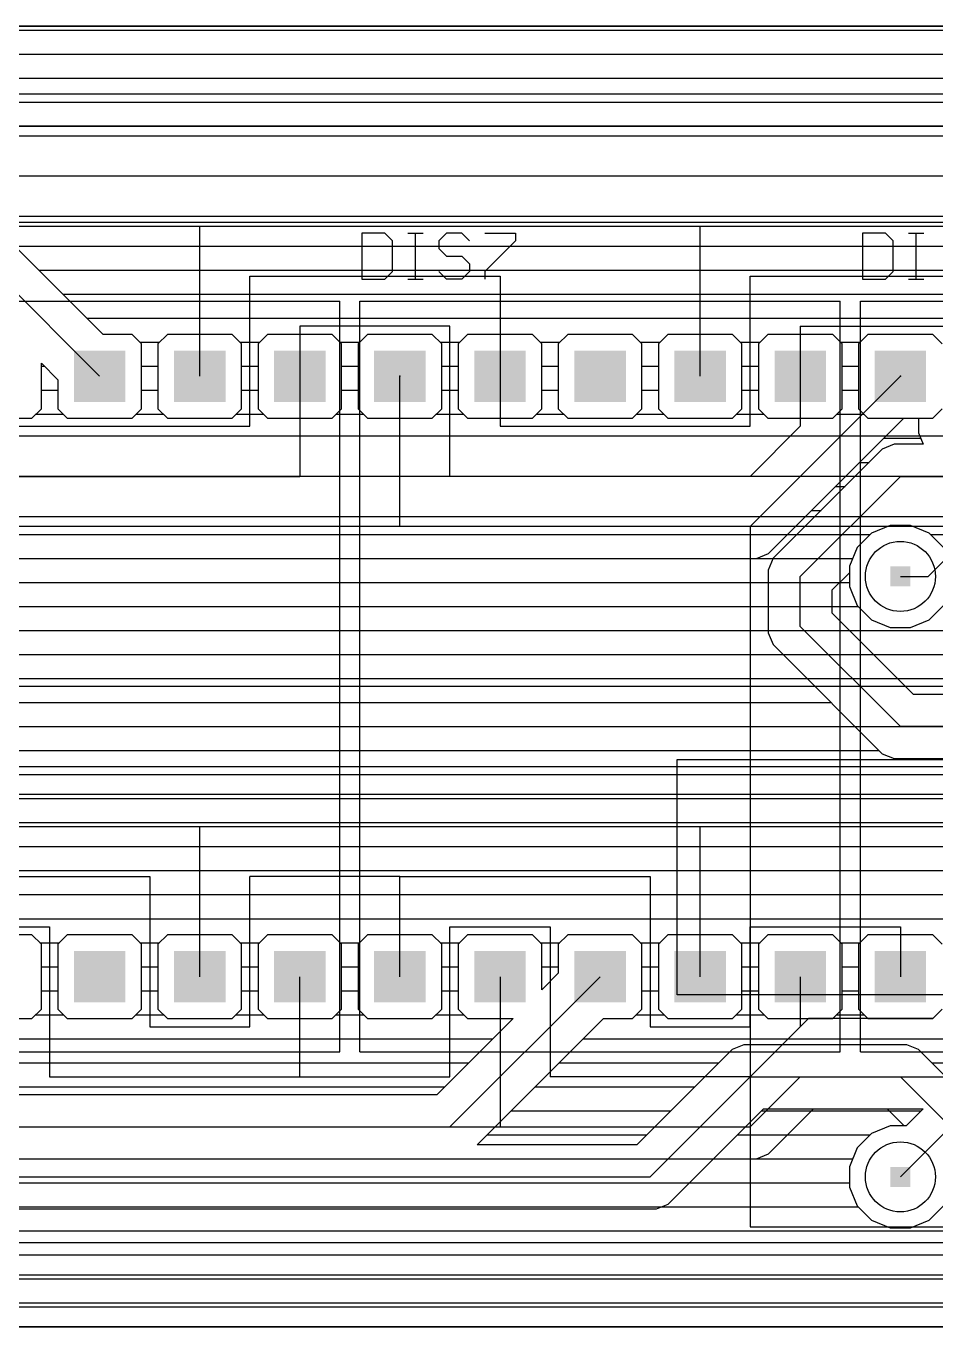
# Model space of a CAD drawing. Extents: x 0 to 251, y 0 to 33.
# Drawn here: x 85.76 to 108.85, y 0 to 33.02 of the extents above; entities that cross this region are included whole.
import ezdxf

# ---------------------------------------------------------------- set-up
doc = ezdxf.new("R2010")
doc.units = 0
for name, color, linetype in [('1', 14, 'CONTINUOUS'), ('16', 174, 'CONTINUOUS'), ('17', 94, 'CONTINUOUS'), ('20', 178, 'CONTINUOUS'), ('21', 250, 'CONTINUOUS'), ('22', 250, 'CONTINUOUS'), ('23', 178, 'CONTINUOUS'), ('24', 178, 'CONTINUOUS'), ('25', 250, 'CONTINUOUS'), ('52', 250, 'CONTINUOUS')]:
    doc.layers.add(name, color=color, linetype=linetype)

# ---------------------------------------------------------------- blocks, each defined once
blk = doc.blocks.new('SQUAREP')
blk.add_solid([(-0.5, -0.5), (0.5, -0.5), (-0.5, 0.5), (0.5, 0.5)])
blk = doc.blocks.new('RECT')
blk.add_solid([(-0.5, -0.5), (0.5, -0.5), (-0.5, 0.5), (0.5, 0.5)])
blk = doc.blocks.new('ROUNDP')
blk.add_circle((0, 0), 0.5)

msp = doc.modelspace()

# ---------------------------------------------------------------- linework, layer by layer
at = {"layer": '1'}
for p, q in [((0, 33.02), (251.46, 33.02)), ((0, 32.9184), (251.46, 32.9184)), ((0, 32.3088), (251.46, 32.3088)), ((0, 31.6992), (251.46, 31.6992)), ((67.5995, 31.0896), (182.0528, 31.0896)), ((67.7672, 30.48), (181.4432, 30.48)), ((181.1892, 30.226), (68.3779, 30.226)), ((181.61, 29.21), (68.58, 29.21)), ((68.3779, 28.194), (181.6972, 28.194)), ((67.7672, 28.0416), (181.5448, 28.0416)), ((85.3743, 27.432), (151.7252, 27.432)), ((85.7791, 27.1304), (85.5504, 27.3591)), ((87.7191, 25.1904), (85.7791, 27.1304)), ((86.0871, 26.8224), (151.1156, 26.8224)), ((85.09, 26.67), (87.63, 24.13)), ((86.6967, 26.2128), (150.506, 26.2128)), ((87.3063, 25.6032), (150.1145, 25.6032)), ((88.4523, 25.1904), (87.7191, 25.1904)), ((88.6904, 24.9523), (88.4523, 25.1904)), ((89.3477, 25.1904), (89.1096, 24.9523)), ((90.9923, 25.1904), (89.3477, 25.1904)), ((91.2304, 24.9523), (90.9923, 25.1904)), ((91.8877, 25.1904), (91.6496, 24.9523)), ((93.5323, 25.1904), (91.8877, 25.1904)), ((93.7704, 24.9523), (93.5323, 25.1904)), ((94.4277, 25.1904), (94.1896, 24.9523)), ((96.0723, 25.1904), (94.4277, 25.1904)), ((96.3104, 24.9523), (96.0723, 25.1904)), ((96.9677, 25.1904), (96.7296, 24.9523)), ((98.6123, 25.1904), (96.9677, 25.1904)), ((98.8504, 24.9523), (98.6123, 25.1904)), ((99.5077, 25.1904), (99.2696, 24.9523)), ((101.1523, 25.1904), (99.5077, 25.1904)), ((101.3904, 24.9523), (101.1523, 25.1904)), ((102.0477, 25.1904), (101.8096, 24.9523)), ((103.6923, 25.1904), (102.0477, 25.1904)), ((103.9304, 24.9523), (103.6923, 25.1904)), ((104.5877, 25.1904), (104.3496, 24.9523)), ((106.2323, 25.1904), (104.5877, 25.1904)), ((106.4704, 24.9523), (106.2323, 25.1904)), ((107.1277, 25.1904), (106.8896, 24.9523)), ((108.7723, 25.1904), (107.1277, 25.1904)), ((109.0104, 24.9523), (108.7723, 25.1904)), ((88.6491, 24.9936), (89.1509, 24.9936)), ((88.6904, 23.3077), (88.6904, 24.9523)), ((89.1096, 24.9523), (89.1096, 23.3077)), ((91.1891, 24.9936), (91.6909, 24.9936)), ((91.2304, 23.3077), (91.2304, 24.9523)), ((91.6496, 24.9523), (91.6496, 23.3077)), ((93.7291, 24.9936), (94.2309, 24.9936)), ((93.7704, 23.3077), (93.7704, 24.9523)), ((94.1896, 24.9523), (94.1896, 23.3077)), ((96.2691, 24.9936), (96.7709, 24.9936)), ((96.3104, 23.3077), (96.3104, 24.9523)), ((96.7296, 24.9523), (96.7296, 23.3077)), ((98.8091, 24.9936), (99.3109, 24.9936)), ((98.8504, 23.3077), (98.8504, 24.9523)), ((99.2696, 24.9523), (99.2696, 23.3077)), ((101.3491, 24.9936), (101.8509, 24.9936)), ((101.3904, 23.3077), (101.3904, 24.9523)), ((101.8096, 24.9523), (101.8096, 23.3077)), ((103.8891, 24.9936), (104.3909, 24.9936)), ((103.9304, 23.3077), (103.9304, 24.9523)), ((104.3496, 24.9523), (104.3496, 23.3077)), ((106.4291, 24.9936), (106.9309, 24.9936)), ((106.4704, 23.3077), (106.4704, 24.9523)), ((106.8896, 24.9523), (106.8896, 23.3077)), ((86.1504, 23.3077), (86.1504, 24.4601)), ((86.1504, 24.4601), (86.5696, 24.0409)), ((86.1504, 24.384), (86.2265, 24.384)), ((88.6904, 24.384), (89.1096, 24.384)), ((91.2304, 24.384), (91.6496, 24.384)), ((93.7704, 24.384), (94.1896, 24.384)), ((96.3104, 24.384), (96.7296, 24.384)), ((98.8504, 24.384), (99.2696, 24.384)), ((101.3904, 24.384), (101.8096, 24.384)), ((103.9304, 24.384), (104.3496, 24.384)), ((106.4704, 24.384), (106.8896, 24.384)), ((86.5696, 24.0409), (86.5696, 23.3077)), ((86.1504, 23.7744), (86.5696, 23.7744)), ((88.6904, 23.7744), (89.1096, 23.7744)), ((91.2304, 23.7744), (91.6496, 23.7744)), ((93.7704, 23.7744), (94.1896, 23.7744)), ((96.3104, 23.7744), (96.7296, 23.7744)), ((98.8504, 23.7744), (99.2696, 23.7744)), ((101.3904, 23.7744), (101.8096, 23.7744)), ((103.9304, 23.7744), (104.3496, 23.7744)), ((106.4704, 23.7744), (106.8896, 23.7744)), ((85.9123, 23.0696), (86.1504, 23.3077)), ((86.0075, 23.1648), (86.7125, 23.1648)), ((86.5696, 23.3077), (86.8077, 23.0696)), ((88.4523, 23.0696), (88.6904, 23.3077)), ((88.5475, 23.1648), (89.2525, 23.1648)), ((89.1096, 23.3077), (89.3477, 23.0696)), ((90.9923, 23.0696), (91.2304, 23.3077)), ((91.0875, 23.1648), (91.7925, 23.1648)), ((91.6496, 23.3077), (91.8877, 23.0696)), ((93.5323, 23.0696), (93.7704, 23.3077)), ((93.6275, 23.1648), (94.3325, 23.1648)), ((94.1896, 23.3077), (94.4277, 23.0696)), ((96.0723, 23.0696), (96.3104, 23.3077)), ((96.1675, 23.1648), (96.8725, 23.1648)), ((96.7296, 23.3077), (96.9677, 23.0696)), ((98.6123, 23.0696), (98.8504, 23.3077)), ((98.7075, 23.1648), (99.4125, 23.1648)), ((99.2696, 23.3077), (99.5077, 23.0696)), ((101.1523, 23.0696), (101.3904, 23.3077)), ((101.2475, 23.1648), (101.9525, 23.1648)), ((101.8096, 23.3077), (102.0477, 23.0696)), ((103.6923, 23.0696), (103.9304, 23.3077)), ((103.7875, 23.1648), (104.4925, 23.1648)), ((104.3496, 23.3077), (104.5877, 23.0696)), ((106.2323, 23.0696), (106.4704, 23.3077)), ((106.3275, 23.1648), (107.0325, 23.1648)), ((106.8896, 23.3077), (107.1277, 23.0696)), ((108.7723, 23.0696), (109.0104, 23.3077)), ((84.2677, 23.0696), (85.9123, 23.0696)), ((86.8077, 23.0696), (88.4523, 23.0696)), ((89.3477, 23.0696), (90.9923, 23.0696)), ((91.8877, 23.0696), (93.5323, 23.0696)), ((94.4277, 23.0696), (96.0723, 23.0696)), ((96.9677, 23.0696), (98.6123, 23.0696)), ((99.5077, 23.0696), (101.1523, 23.0696)), ((102.0477, 23.0696), (103.6923, 23.0696)), ((104.5877, 23.0696), (106.2323, 23.0696)), ((107.1277, 23.0696), (108.7723, 23.0696)), ((111.3392, 22.606), (69.9835, 22.606)), ((111.76, 21.59), (69.85, 21.59)), ((69.6479, 20.574), (111.9621, 20.574)), ((107.2162, 20.1482), (106.8518, 19.7838)), ((107.6923, 20.3454), (107.2162, 20.1482)), ((108.2077, 20.3454), (107.6923, 20.3454)), ((108.6838, 20.1482), (108.2077, 20.3454)), ((109.0482, 19.7838), (108.6838, 20.1482)), ((67.7672, 20.1168), (107.1848, 20.1168)), ((108.7152, 20.1168), (109.7248, 20.1168)), ((67.3963, 19.5072), (106.7373, 19.5072)), ((106.8518, 19.7838), (106.6546, 19.3077)), ((106.6546, 19.3077), (106.6546, 18.7923)), ((73.7264, 18.8976), (106.6546, 18.8976)), ((106.6546, 18.7923), (106.8518, 18.3162)), ((73.7264, 18.288), (106.88, 18.288)), ((106.8518, 18.3162), (107.2162, 17.9518)), ((108.6838, 17.9518), (109.0482, 18.3162)), ((107.2162, 17.9518), (107.6923, 17.7546)), ((108.2077, 17.7546), (108.6838, 17.9518)), ((73.7264, 17.6784), (140.5062, 17.6784)), ((107.6923, 17.7546), (108.2077, 17.7546)), ((73.7264, 17.0688), (140.092, 17.0688)), ((139.2792, 16.256), (73.536, 16.256)), ((73.5739, 16.4592), (139.4824, 16.4592)), ((72.39, 15.24), (139.7, 15.24)), ((67.0352, 14.224), (139.9021, 14.224)), ((43.3976, 14.0208), (166.254, 14.0208)), ((67.4979, 13.4112), (165.6444, 13.4112)), ((67.7672, 12.8016), (165.0348, 12.8016)), ((67.6447, 12.192), (164.4252, 12.192)), ((57.3278, 11.5824), (163.8156, 11.5824)), ((67.3963, 10.9728), (163.206, 10.9728)), ((67.7672, 10.3632), (162.8145, 10.3632)), ((85.9123, 9.9504), (84.2677, 9.9504)), ((86.1504, 9.7123), (85.9123, 9.9504)), ((86.8077, 9.9504), (86.5696, 9.7123)), ((88.4523, 9.9504), (86.8077, 9.9504)), ((88.6904, 9.7123), (88.4523, 9.9504)), ((89.3477, 9.9504), (89.1096, 9.7123)), ((90.9923, 9.9504), (89.3477, 9.9504)), ((91.2304, 9.7123), (90.9923, 9.9504)), ((91.8877, 9.9504), (91.6496, 9.7123)), ((93.5323, 9.9504), (91.8877, 9.9504)), ((93.7704, 9.7123), (93.5323, 9.9504)), ((94.4277, 9.9504), (94.1896, 9.7123)), ((96.0723, 9.9504), (94.4277, 9.9504)), ((96.3104, 9.7123), (96.0723, 9.9504)), ((96.9677, 9.9504), (96.7296, 9.7123)), ((98.6123, 9.9504), (96.9677, 9.9504)), ((98.8504, 9.7123), (98.6123, 9.9504)), ((99.5077, 9.9504), (99.2696, 9.7123)), ((101.1523, 9.9504), (99.5077, 9.9504)), ((101.3904, 9.7123), (101.1523, 9.9504)), ((102.0477, 9.9504), (101.8096, 9.7123)), ((103.6923, 9.9504), (102.0477, 9.9504)), ((103.9304, 9.7123), (103.6923, 9.9504)), ((104.5877, 9.9504), (104.3496, 9.7123)), ((106.2323, 9.9504), (104.5877, 9.9504)), ((106.4704, 9.7123), (106.2323, 9.9504)), ((107.1277, 9.9504), (106.8896, 9.7123)), ((108.7723, 9.9504), (107.1277, 9.9504)), ((109.0104, 9.7123), (108.7723, 9.9504)), ((86.1091, 9.7536), (86.6109, 9.7536)), ((86.1504, 8.0677), (86.1504, 9.7123)), ((86.5696, 9.7123), (86.5696, 8.0677)), ((88.6491, 9.7536), (89.1509, 9.7536)), ((88.6904, 8.0677), (88.6904, 9.7123)), ((89.1096, 9.7123), (89.1096, 8.0677)), ((91.1891, 9.7536), (91.6909, 9.7536)), ((91.2304, 8.0677), (91.2304, 9.7123)), ((91.6496, 9.7123), (91.6496, 8.0677)), ((93.7291, 9.7536), (94.2309, 9.7536)), ((93.7704, 8.0677), (93.7704, 9.7123)), ((94.1896, 9.7123), (94.1896, 8.0677)), ((96.2691, 9.7536), (96.7709, 9.7536)), ((96.3104, 8.0677), (96.3104, 9.7123)), ((96.7296, 9.7123), (96.7296, 8.0677)), ((98.8091, 9.7536), (99.3109, 9.7536)), ((98.8504, 8.5599), (98.8504, 9.7123)), ((99.2696, 9.7123), (99.2696, 8.9791)), ((101.3491, 9.7536), (101.8509, 9.7536)), ((101.3904, 8.0677), (101.3904, 9.7123)), ((101.8096, 9.7123), (101.8096, 8.0677)), ((103.8891, 9.7536), (104.3909, 9.7536)), ((103.9304, 8.0677), (103.9304, 9.7123)), ((104.3496, 9.7123), (104.3496, 8.0677)), ((106.4291, 9.7536), (106.9309, 9.7536)), ((106.4704, 8.0677), (106.4704, 9.7123)), ((106.8896, 9.7123), (106.8896, 8.0677)), ((86.1504, 9.144), (86.5696, 9.144)), ((88.6904, 9.144), (89.1096, 9.144)), ((91.2304, 9.144), (91.6496, 9.144)), ((93.7704, 9.144), (94.1896, 9.144)), ((96.3104, 9.144), (96.7296, 9.144)), ((98.8504, 9.144), (99.2696, 9.144)), ((99.2696, 8.9791), (98.8504, 8.5599)), ((101.3904, 9.144), (101.8096, 9.144)), ((103.9304, 9.144), (104.3496, 9.144)), ((106.4704, 9.144), (106.8896, 9.144)), ((96.52, 5.08), (100.33, 8.89)), ((86.1504, 8.5344), (86.5696, 8.5344)), ((88.6904, 8.5344), (89.1096, 8.5344)), ((91.2304, 8.5344), (91.6496, 8.5344)), ((93.7704, 8.5344), (94.1896, 8.5344)), ((96.3104, 8.5344), (96.7296, 8.5344)), ((101.3904, 8.5344), (101.8096, 8.5344)), ((103.9304, 8.5344), (104.3496, 8.5344)), ((106.4704, 8.5344), (106.8896, 8.5344)), ((85.9123, 7.8296), (86.1504, 8.0677)), ((86.5696, 8.0677), (86.8077, 7.8296)), ((88.4523, 7.8296), (88.6904, 8.0677)), ((89.1096, 8.0677), (89.3477, 7.8296)), ((90.9923, 7.8296), (91.2304, 8.0677)), ((91.6496, 8.0677), (91.8877, 7.8296)), ((93.5323, 7.8296), (93.7704, 8.0677)), ((94.1896, 8.0677), (94.4277, 7.8296)), ((96.0723, 7.8296), (96.3104, 8.0677)), ((96.7296, 8.0677), (96.9677, 7.8296)), ((101.1523, 7.8296), (101.3904, 8.0677)), ((101.8096, 8.0677), (102.0477, 7.8296)), ((103.6923, 7.8296), (103.9304, 8.0677)), ((104.3496, 8.0677), (104.5877, 7.8296)), ((106.2323, 7.8296), (106.4704, 8.0677)), ((106.8896, 8.0677), (107.1277, 7.8296)), ((108.7723, 7.8296), (109.0104, 8.0677)), ((84.2677, 7.8296), (85.9123, 7.8296)), ((86.0075, 7.9248), (86.7125, 7.9248)), ((86.8077, 7.8296), (88.4523, 7.8296)), ((88.5475, 7.9248), (89.2525, 7.9248)), ((89.3477, 7.8296), (90.9923, 7.8296)), ((91.0875, 7.9248), (91.7925, 7.9248)), ((91.8877, 7.8296), (93.5323, 7.8296)), ((93.6275, 7.9248), (94.3325, 7.9248)), ((94.4277, 7.8296), (96.0723, 7.8296)), ((96.1675, 7.9248), (96.8725, 7.9248)), ((98.1201, 7.8296), (96.1833, 5.8928)), ((96.9677, 7.8296), (98.1201, 7.8296)), ((97.2123, 4.6228), (100.4191, 7.8296)), ((100.4191, 7.8296), (101.1523, 7.8296)), ((101.2475, 7.9248), (101.9525, 7.9248)), ((102.0477, 7.8296), (103.6923, 7.8296)), ((103.7875, 7.9248), (104.4925, 7.9248)), ((104.5877, 7.8296), (106.2323, 7.8296)), ((106.3275, 7.9248), (107.0325, 7.9248)), ((107.1277, 7.8296), (108.7723, 7.8296)), ((74.5047, 7.3152), (97.6057, 7.3152)), ((99.9047, 7.3152), (138.568, 7.3152)), ((103.6796, 7.0391), (101.2633, 4.6228)), ((103.9783, 7.1628), (103.6796, 7.0391)), ((108.1117, 7.1628), (103.9783, 7.1628)), ((108.4104, 7.0391), (108.1117, 7.1628)), ((110.3441, 5.1054), (108.4104, 7.0391)), ((73.8951, 6.7056), (96.9961, 6.7056)), ((99.2951, 6.7056), (103.3461, 6.7056)), ((108.7439, 6.7056), (139.1776, 6.7056)), ((101.6, 3.81), (104.14, 6.35)), ((104.14, 6.35), (107.95, 6.35)), ((107.95, 6.35), (110.49, 3.81)), ((73.2855, 6.096), (96.3865, 6.096)), ((98.6855, 6.096), (102.7365, 6.096)), ((96.1833, 5.8928), (73.0823, 5.8928)), ((98.0759, 5.4864), (102.1269, 5.4864)), ((102.0604, 3.1209), (104.4767, 5.5372)), ((104.4259, 5.4864), (107.6641, 5.4864)), ((104.4767, 5.5372), (107.6133, 5.5372)), ((107.6133, 5.5372), (108.0451, 5.1054)), ((69.85, 5.08), (96.52, 5.08)), ((107.6923, 5.1054), (107.2162, 4.9082)), ((108.0451, 5.1054), (107.6923, 5.1054)), ((97.4663, 4.8768), (101.5173, 4.8768)), ((103.8163, 4.8768), (107.1848, 4.8768)), ((107.2162, 4.9082), (106.8518, 4.5438)), ((101.2633, 4.6228), (97.2123, 4.6228)), ((106.8518, 4.5438), (106.6546, 4.0677)), ((103.2067, 4.2672), (106.7373, 4.2672)), ((106.6546, 4.0677), (106.6546, 3.5523)), ((60.96, 3.81), (101.6, 3.81)), ((102.5971, 3.6576), (106.6546, 3.6576)), ((106.6546, 3.5523), (106.8518, 3.0762)), ((67.6657, 2.9972), (101.7617, 2.9972)), ((101.7617, 2.9972), (102.0604, 3.1209)), ((101.8843, 3.048), (106.88, 3.048)), ((106.8518, 3.0762), (107.2162, 2.7118)), ((108.6838, 2.7118), (109.0482, 3.0762)), ((107.2162, 2.7118), (107.6923, 2.5146)), ((108.2077, 2.5146), (108.6838, 2.7118)), ((67.7672, 2.4384), (183.6928, 2.4384)), ((107.6923, 2.5146), (108.2077, 2.5146)), ((67.4979, 1.8288), (183.9621, 1.8288)), ((0, 1.2192), (251.46, 1.2192)), ((0, 0.6096), (251.46, 0.6096)), ((251.46, 0), (0, 0)), ((0, 0), (251.46, 0))]:
    msp.add_line(p, q, dxfattribs=at)
at = {"layer": '16'}
for p, q in [((0, 33.02), (251.46, 33.02)), ((0, 32.9184), (251.46, 32.9184)), ((0, 32.3088), (181.0193, 32.3088)), ((0, 31.6992), (180.4097, 31.6992)), ((180.0033, 31.2928), (67.3963, 31.2928)), ((124.46, 30.48), (66.04, 30.48)), ((119.38, 29.21), (64.77, 29.21)), ((77.47, 27.94), (90.17, 27.94)), ((90.17, 27.94), (102.87, 27.94)), ((90.17, 24.13), (90.17, 27.94)), ((102.87, 27.94), (115.57, 27.94)), ((102.87, 24.13), (102.87, 27.94)), ((91.44, 22.86), (91.44, 26.67)), ((91.44, 26.67), (97.79, 26.67)), ((97.79, 26.67), (97.79, 24.13)), ((104.14, 22.86), (104.14, 26.67)), ((104.14, 26.67), (110.49, 26.67)), ((96.52, 25.4), (92.71, 25.4)), ((92.71, 25.4), (92.71, 24.13)), ((96.52, 21.59), (96.52, 25.4)), ((105.41, 25.4), (109.22, 25.4)), ((105.41, 25.4), (105.41, 24.13)), ((92.71, 24.13), (92.71, 21.59)), ((95.25, 20.32), (95.25, 24.13)), ((97.79, 24.13), (97.79, 22.86)), ((107.95, 24.13), (104.14, 20.32)), ((105.41, 24.13), (105.41, 22.86)), ((85.09, 22.86), (91.44, 22.86)), ((97.79, 22.86), (104.14, 22.86)), ((105.41, 22.86), (104.14, 21.59)), ((104.6004, 19.6309), (108.0391, 23.0696)), ((108.0391, 23.0696), (108.4072, 23.0696)), ((108.4072, 23.0696), (108.4072, 22.6983)), ((107.5247, 22.5552), (108.4665, 22.5552)), ((108.4072, 22.6983), (108.5296, 22.4028)), ((107.4896, 22.2791), (107.2609, 22.0504)), ((107.7883, 22.4028), (107.4896, 22.2791)), ((108.5296, 22.4028), (107.7883, 22.4028)), ((107.2609, 22.0504), (104.7209, 19.5104)), ((106.9151, 21.9456), (107.1561, 21.9456)), ((83.82, 21.59), (92.71, 21.59)), ((104.14, 21.59), (96.52, 21.59)), ((105.41, 19.05), (107.95, 21.59)), ((107.95, 21.59), (119.38, 21.59)), ((106.3055, 21.336), (106.5465, 21.336)), ((105.6959, 20.7264), (105.9369, 20.7264)), ((95.25, 20.32), (82.55, 20.32)), ((104.14, 20.32), (95.25, 20.32)), ((108.658, 19.05), (109.9534, 20.3454)), ((105.0863, 20.1168), (105.3273, 20.1168)), ((67.3963, 19.5072), (104.3017, 19.5072)), ((104.3017, 19.5072), (104.6004, 19.6309)), ((104.3017, 19.5072), (104.7196, 19.5072)), ((104.7209, 19.5104), (104.5972, 19.2117)), ((104.5972, 19.2117), (104.5972, 17.6183)), ((64.4971, 18.8976), (104.5972, 18.8976)), ((105.41, 17.78), (105.41, 19.05)), ((106.2228, 18.7133), (106.6546, 19.1451)), ((106.4071, 18.8976), (106.6546, 18.8976)), ((106.6546, 19.1451), (106.6546, 18.7923)), ((107.95, 19.05), (108.658, 19.05)), ((106.2228, 18.1167), (106.2228, 18.7133)), ((106.6546, 18.7923), (106.8518, 18.3162)), ((67.6447, 18.288), (104.5972, 18.288)), ((106.2228, 18.288), (106.88, 18.288)), ((106.8518, 18.3162), (107.2162, 17.9518)), ((108.6838, 17.9518), (109.0482, 18.3162)), ((108.2867, 16.0528), (106.2228, 18.1167)), ((107.2162, 17.9518), (107.6923, 17.7546)), ((108.2077, 17.7546), (108.6838, 17.9518)), ((67.7672, 17.6784), (104.5972, 17.6784)), ((104.5972, 17.6183), (104.7209, 17.3196)), ((107.95, 15.24), (105.41, 17.78)), ((106.6611, 17.6784), (140.5062, 17.6784)), ((107.6923, 17.7546), (108.2077, 17.7546)), ((104.7209, 17.3196), (104.9496, 17.0909)), ((67.4979, 17.0688), (104.9717, 17.0688)), ((104.9496, 17.0909), (107.4896, 14.5509)), ((107.2707, 17.0688), (144.3417, 17.0688)), ((0, 16.4592), (105.5813, 16.4592)), ((107.8803, 16.4592), (144.9513, 16.4592)), ((118.2717, 16.0528), (108.2867, 16.0528)), ((67.5995, 15.8496), (106.1909, 15.8496)), ((67.7672, 15.24), (106.8005, 15.24)), ((118.11, 15.24), (107.95, 15.24)), ((67.5995, 14.6304), (107.4101, 14.6304)), ((107.4896, 14.5509), (107.7883, 14.4272)), ((107.7883, 14.4272), (117.7733, 14.4272)), ((64.5987, 14.0208), (118.1797, 14.0208)), ((115.7317, 13.5128), (67.3963, 13.5128)), ((77.47, 12.7), (90.17, 12.7)), ((90.17, 12.7), (102.87, 12.7)), ((90.17, 8.89), (90.17, 12.7)), ((102.87, 12.7), (115.57, 12.7)), ((102.87, 8.89), (102.87, 12.7)), ((82.55, 11.43), (88.9, 11.43)), ((88.9, 11.43), (88.9, 7.62)), ((91.44, 7.62), (91.44, 11.43)), ((95.25, 11.43), (91.44, 11.43)), ((95.25, 11.43), (101.6, 11.43)), ((95.25, 8.89), (95.25, 11.43)), ((101.6, 11.43), (101.6, 7.62)), ((83.82, 10.16), (86.36, 10.16)), ((86.36, 10.16), (86.36, 6.35)), ((96.52, 6.35), (96.52, 10.16)), ((96.52, 10.16), (99.06, 10.16)), ((99.06, 10.16), (99.06, 6.35)), ((104.14, 7.62), (104.14, 10.16)), ((104.14, 10.16), (107.95, 10.16)), ((107.95, 10.16), (107.95, 8.89)), ((92.71, 6.35), (92.71, 8.89)), ((97.79, 8.89), (97.79, 5.08)), ((105.41, 8.89), (105.41, 7.62)), ((109.0104, 8.0677), (108.7723, 7.8296)), ((88.9, 7.62), (91.44, 7.62)), ((101.6, 7.62), (104.14, 7.62)), ((105.41, 7.62), (104.14, 6.35)), ((105.6196, 7.8296), (105.41, 7.62)), ((108.7723, 7.8296), (105.6196, 7.8296)), ((86.36, 6.35), (92.71, 6.35)), ((92.71, 6.35), (96.52, 6.35)), ((104.14, 6.35), (99.06, 6.35)), ((104.14, 5.08), (105.41, 6.35)), ((105.41, 6.35), (109.22, 6.35)), ((107.95, 3.81), (110.49, 6.35)), ((104.6004, 4.3909), (105.7467, 5.5372)), ((105.6959, 5.4864), (108.4769, 5.4864)), ((105.7467, 5.5372), (108.5277, 5.5372)), ((108.5277, 5.5372), (108.0959, 5.1054)), ((85.09, 5.08), (97.79, 5.08)), ((97.79, 5.08), (104.14, 5.08)), ((107.6923, 5.1054), (107.2162, 4.9082)), ((108.0959, 5.1054), (107.6923, 5.1054)), ((105.0863, 4.8768), (107.1848, 4.8768)), ((107.2162, 4.9082), (106.8518, 4.5438)), ((104.3017, 4.2672), (104.6004, 4.3909)), ((106.8518, 4.5438), (106.6546, 4.0677)), ((67.3963, 4.2672), (104.3017, 4.2672)), ((104.3017, 4.2672), (106.7373, 4.2672)), ((106.6546, 4.0677), (106.6546, 3.5523)), ((61.9571, 3.6576), (106.6546, 3.6576)), ((106.6546, 3.5523), (106.8518, 3.0762)), ((67.9515, 3.048), (106.88, 3.048)), ((106.8518, 3.0762), (107.2162, 2.7118)), ((108.6838, 2.7118), (109.0482, 3.0762)), ((107.2162, 2.7118), (107.6923, 2.5146)), ((108.2077, 2.5146), (108.6838, 2.7118)), ((68.5611, 2.4384), (183.6928, 2.4384)), ((107.6923, 2.5146), (108.2077, 2.5146)), ((183.7732, 2.1336), (68.8659, 2.1336)), ((68.5292, 1.3208), (184.2008, 1.3208)), ((68.3675, 0.508), (184.3625, 0.508)), ((251.46, 0), (0, 0)), ((0, 0), (251.46, 0))]:
    msp.add_line(p, q, dxfattribs=at)
at = {"layer": '20'}
for p, q in [((251.46, 33.02), (0, 33.02)), ((0, 0), (251.46, 0))]:
    msp.add_line(p, q, dxfattribs=at)
at = {"layer": '21'}
for p, q in [((81.534, 26.035), (93.726, 26.035)), ((93.726, 6.985), (93.726, 26.035)), ((94.234, 26.035), (106.426, 26.035)), ((94.234, 6.985), (94.234, 26.035)), ((106.426, 6.985), (106.426, 26.035)), ((106.934, 26.035), (119.126, 26.035)), ((106.934, 6.985), (106.934, 26.035)), ((81.534, 6.985), (93.726, 6.985)), ((94.234, 6.985), (106.426, 6.985)), ((106.934, 6.985), (119.126, 6.985))]:
    msp.add_line(p, q, dxfattribs=at)
at = {"layer": '22'}
for p, q in [((104.14, 20.32), (104.14, 2.54)), ((147.32, 20.32), (104.14, 20.32)), ((102.2858, 14.4018), (112.6998, 14.4018)), ((102.2858, 8.4328), (102.2858, 14.4018)), ((112.6998, 8.4328), (102.2858, 8.4328)), ((104.14, 2.54), (147.32, 2.54))]:
    msp.add_line(p, q, dxfattribs=at)
at = {"layer": '23'}
for p in [(95.25, 24.13), (107.95, 24.13)]:
    msp.add_point(p, dxfattribs=at)
at = {"layer": '24'}
msp.add_point((104.14, 20.32), dxfattribs=at)
at = {"layer": '25'}
for p, q in [((94.2848, 27.7632), (94.2848, 26.5938)), ((94.8695, 27.7632), (94.2848, 27.7632)), ((95.0644, 27.5683), (94.8695, 27.7632)), ((95.4542, 27.7632), (95.844, 27.7632)), ((95.6491, 26.5938), (95.6491, 27.7632)), ((96.4287, 27.7632), (96.2338, 27.5683)), ((96.8185, 27.7632), (96.4287, 27.7632)), ((97.0134, 27.5683), (96.8185, 27.7632)), ((97.4032, 27.7632), (98.1828, 27.7632)), ((98.1828, 27.7632), (98.1828, 27.5683)), ((106.9848, 27.7632), (106.9848, 26.5938)), ((107.5695, 27.7632), (106.9848, 27.7632)), ((107.7644, 27.5683), (107.5695, 27.7632)), ((108.1542, 27.7632), (108.544, 27.7632)), ((108.3491, 26.5938), (108.3491, 27.7632)), ((95.0644, 26.7887), (95.0644, 27.5683)), ((96.2338, 27.5683), (96.2338, 27.3734)), ((98.1828, 27.5683), (97.4032, 26.7887)), ((107.7644, 26.7887), (107.7644, 27.5683)), ((96.2338, 27.3734), (96.4287, 27.1785)), ((96.4287, 27.1785), (96.8185, 27.1785)), ((96.8185, 27.1785), (97.0134, 26.9836)), ((94.8695, 26.5938), (95.0644, 26.7887)), ((96.4287, 26.5938), (96.2338, 26.7887)), ((97.0134, 26.7887), (96.8185, 26.5938)), ((97.0134, 26.9836), (97.0134, 26.7887)), ((97.4032, 26.7887), (97.4032, 26.5938)), ((107.5695, 26.5938), (107.7644, 26.7887)), ((94.2848, 26.5938), (94.8695, 26.5938)), ((95.4542, 26.5938), (95.844, 26.5938)), ((96.8185, 26.5938), (96.4287, 26.5938)), ((106.9848, 26.5938), (107.5695, 26.5938)), ((108.1542, 26.5938), (108.544, 26.5938))]:
    msp.add_line(p, q, dxfattribs=at)

# ---------------------------------------------------------------- block references
at = {"layer": '17', "rotation": 270}
for name, p, xscale, yscale in [('SQUAREP', (87.63, 24.13), 1.308, 1.308), ('SQUAREP', (87.63, 24.13), 1.308, 1.308), ('SQUAREP', (90.17, 24.13), 1.308, 1.308), ('SQUAREP', (90.17, 24.13), 1.308, 1.308), ('SQUAREP', (92.71, 24.13), 1.308, 1.308), ('SQUAREP', (92.71, 24.13), 1.308, 1.308), ('SQUAREP', (95.25, 24.13), 1.308, 1.308), ('SQUAREP', (95.25, 24.13), 1.308, 1.308), ('SQUAREP', (97.79, 24.13), 1.308, 1.308), ('SQUAREP', (97.79, 24.13), 1.308, 1.308), ('SQUAREP', (100.33, 24.13), 1.308, 1.308), ('SQUAREP', (100.33, 24.13), 1.308, 1.308), ('SQUAREP', (102.87, 24.13), 1.308, 1.308), ('SQUAREP', (102.87, 24.13), 1.308, 1.308), ('SQUAREP', (105.41, 24.13), 1.308, 1.308), ('SQUAREP', (105.41, 24.13), 1.308, 1.308), ('SQUAREP', (107.95, 24.13), 1.308, 1.308), ('SQUAREP', (107.95, 24.13), 1.308, 1.308), ('ROUNDP', (107.95, 19.05), 1.778, 1.778), ('ROUNDP', (107.95, 19.05), 1.778, 1.778), ('SQUAREP', (87.63, 8.89), 1.308, 1.308), ('SQUAREP', (87.63, 8.89), 1.308, 1.308), ('SQUAREP', (90.17, 8.89), 1.308, 1.308), ('SQUAREP', (90.17, 8.89), 1.308, 1.308), ('SQUAREP', (92.71, 8.89), 1.308, 1.308), ('SQUAREP', (92.71, 8.89), 1.308, 1.308), ('SQUAREP', (95.25, 8.89), 1.308, 1.308), ('SQUAREP', (95.25, 8.89), 1.308, 1.308), ('SQUAREP', (97.79, 8.89), 1.308, 1.308), ('SQUAREP', (97.79, 8.89), 1.308, 1.308), ('SQUAREP', (100.33, 8.89), 1.308, 1.308), ('SQUAREP', (100.33, 8.89), 1.308, 1.308), ('SQUAREP', (102.87, 8.89), 1.308, 1.308), ('SQUAREP', (102.87, 8.89), 1.308, 1.308), ('SQUAREP', (105.41, 8.89), 1.308, 1.308), ('SQUAREP', (105.41, 8.89), 1.308, 1.308), ('SQUAREP', (107.95, 8.89), 1.308, 1.308), ('SQUAREP', (107.95, 8.89), 1.308, 1.308), ('ROUNDP', (107.95, 3.81), 1.778, 1.778), ('ROUNDP', (107.95, 3.81), 1.778, 1.778)]:
    msp.add_blockref(name, p, dxfattribs=dict(at, xscale=xscale, yscale=yscale))
at = {"layer": '52', "xscale": 0.508, "yscale": 0.508}
for p in [(107.95, 19.05), (107.95, 3.81)]:
    msp.add_blockref('RECT', p, dxfattribs=at)

doc.saveas('drawing.dxf')
